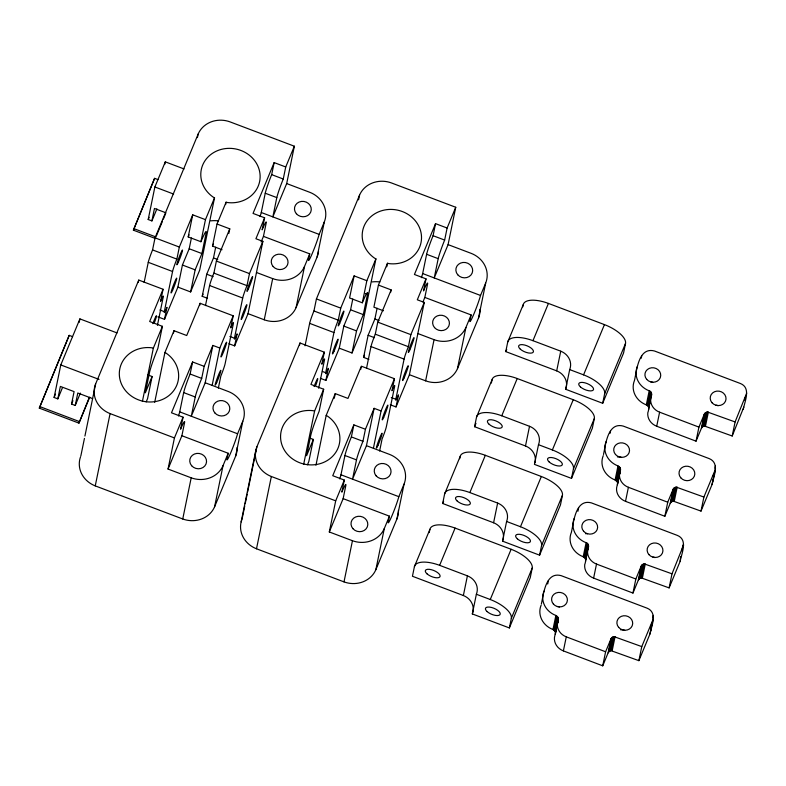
<?xml version="1.0" encoding="UTF-8"?>
<svg xmlns="http://www.w3.org/2000/svg" width="786" height="786" viewBox="0 0 786 786"><rect width="100%" height="100%" fill="white"/><g stroke="black" fill="none" stroke-linecap="round" stroke-linejoin="round"><path stroke-width="1.18" d="M89.742 397.156L78.954 423.133L39.3 408.13L69.197 335.357L72.587 336.644M62.477 387.636L57.81 398.875L54.106 397.47L60.787 364.94L79.917 318.89L117.075 332.95M69.197 335.357L39.3 408.13M57.81 398.875L60.365 386.417L74.09 391.615L71.536 404.063L75.24 405.468L80.368 393.108M79.199 322.378L79.917 318.89M75.24 405.468L77.794 393.01L92.62 398.63M78.954 423.133L89.132 397.804M80.791 456.194L84.446 438.421M84.927 436.043L95.637 383.902L138.758 280.081L163.066 289.268L160.59 301.323A9.923 0.707 -69.3 0 1 163.242 296.961L157.426 325.316M155.618 238.58L133.394 230.17L154.587 178.334L157.927 179.591M154.587 178.334L133.394 230.17M156.895 208.899L151.904 220.915L148.2 219.51L154.871 186.98L165.306 161.857L184.052 168.951M212.141 385.395L219.815 348.041L212.868 345.418L205.205 382.762L228.353 391.526A25.044 22.804 11.6 0 1 242.805 421.208L235.623 456.155L214.588 506.813A25.044 22.804 11.6 0 1 182.745 518.986L95.244 485.886L110.089 413.593A25.044 22.804 11.6 0 1 95.637 383.902M138.316 282.272L138.758 280.081M151.904 220.915L154.459 208.457L165.895 212.79M164.834 164.186L165.306 161.857M144.143 282.39L148.259 262.308A9.923 0.707 -69.3 0 1 152.563 249.919L155.039 237.863L198.16 134.042A25.044 22.804 11.6 0 1 230.003 121.869L294.357 146.216L286.684 183.56L272.85 216.887L276.81 197.6A15.573 1.12 -69.3 0 1 283.255 179.021L285.731 166.976L294.357 146.216M142.394 401.489L153.339 348.159L162.407 326.328L149.674 321.503L163.066 289.268M197.433 137.599L198.16 134.042M159.902 309.989L164.323 311.659L172.566 271.504A9.923 0.707 -69.3 0 1 176.87 259.115L179.336 247.059L192.727 214.824L205.46 219.648L200.931 241.734L188.198 236.92L192.727 214.824M147.856 374.922L152.101 376.523L147.571 398.62L146.206 401.892M162.407 326.328L157.868 348.414A19.306 1.385 -69.3 0 0 149.507 372.515L145.341 392.813L152.101 376.523M157.868 316.846L164.5 319.352L166.976 307.306A9.923 0.707 -69.3 0 1 164.323 311.659M164.5 319.352L177.891 287.116L182.421 265.029L189.19 248.749L191.401 238.001M154.695 402.304L164.913 352.531L173.981 330.7L186.714 335.524L200.106 303.288L233.206 315.805L230.73 327.85A9.923 0.707 -69.3 0 1 233.383 323.498L225.14 363.663A9.923 0.707 -69.3 0 1 220.837 376.052L218.361 388.097M173.5 333.028L173.981 330.7M177.891 287.116L190.625 291.94L195.154 269.844L201.923 253.564L206.089 233.255A19.306 1.385 -69.3 0 0 200.931 241.734M222.045 249.722L212.505 246.106L217.034 224.02L226.103 202.189L227.576 202.552A29.78 27.117 11.6 0 0 259.203 169.776A29.78 27.117 11.6 0 0 213.694 152.553A29.78 27.117 11.6 0 0 213.193 197.119L214.529 197.817L199.693 270.109L190.625 291.94M199.654 305.479L200.106 303.288M207.504 298.316L202.199 296.312L206.728 274.226L213.497 257.936L215.698 247.187M178.471 415.981A15.563 1.12 -69.3 0 0 179.719 411.874L183.669 392.597A15.022 1.081 -69.3 0 1 190.124 374.018L192.599 361.973L204.173 366.345L201.697 378.4A15.022 1.081 -69.3 0 0 195.242 396.979L191.293 416.256L205.205 382.762M183.059 417.179L180.584 429.225A15.573 1.12 -69.3 0 1 184.563 422.691L181.89 435.739L228.186 453.257L223.037 465.646A25.044 22.804 11.6 0 1 191.195 477.819L168.047 469.055L174.433 437.93L183.059 417.179L171.486 412.797L192.599 361.973M225.621 204.566L226.103 202.189M205.48 305.597L209.597 285.515A9.923 0.707 -69.3 0 1 213.9 273.125L216.376 261.07L229.767 228.834L217.034 224.02M228.814 233.491L229.767 228.834M182.745 518.986L191.195 477.819M229.895 336.467L234.454 338.196L242.697 298.032A9.923 0.707 -69.3 0 1 247.001 285.642L249.476 273.597L262.868 241.361L255.922 238.738L264.617 217.801L253.043 213.419L274.157 162.594L285.731 166.976M260.028 216.602A15.563 1.12 -69.3 0 0 261.276 212.505L265.236 193.228A15.573 1.12 -69.3 0 1 271.681 174.639L274.157 162.594M228.932 343.728L234.641 345.889L237.107 333.844A9.923 0.707 -69.3 0 1 234.454 338.196M264.617 217.801L262.141 229.846A15.022 1.081 -69.3 0 1 266.13 223.312L263.448 236.37L261.129 241.95M234.641 345.889L248.032 313.653L262.868 241.361M214.588 506.813L223.037 465.646M228.186 453.257L226.899 459.486A15.563 1.12 -69.3 0 0 231.212 451.645A15.563 1.12 -69.3 0 0 237.578 433.774L242.805 421.208M248.032 313.653L264.234 319.784L272.683 278.617A25.044 22.804 11.6 0 0 304.526 266.444L309.743 253.878L263.448 236.37M241.145 521.904L255.981 449.612M244.731 506.066L242.049 519.104A25.044 22.804 11.6 0 0 256.501 548.785L344.003 581.886A25.044 22.804 11.6 0 0 375.846 569.712L396.881 519.065L404.053 484.117A25.044 22.804 11.6 0 0 389.601 454.426L366.453 445.672L374.126 408.317L381.072 410.95L373.399 448.295M245.212 503.688L247.158 494.207M247.649 491.84L256.894 446.802L300.016 342.981L324.323 352.177L321.847 364.232A9.923 0.707 -69.3 0 1 324.5 359.87L318.684 388.225M264.234 319.784A25.044 22.804 11.6 0 0 296.076 307.611L304.526 266.444M309.743 253.878L308.466 260.107A15.563 1.12 -69.3 0 0 312.769 252.267A15.563 1.12 -69.3 0 0 319.145 234.395L324.284 222.016A25.044 22.804 11.6 0 0 309.831 192.324L286.684 183.56M256.501 548.785L271.347 476.493A25.044 22.804 11.6 0 1 256.894 446.802M296.076 307.611L317.112 256.953L324.284 222.016M299.564 345.172L300.016 342.981M305.037 345.801L309.645 323.36A9.923 0.707 -69.3 0 1 313.948 310.971L316.424 298.926L359.556 195.105A25.044 22.804 11.6 0 1 391.389 182.922L455.742 207.268L448.079 244.623L434.236 277.939L438.195 258.663A15.573 1.12 -69.3 0 1 444.65 240.074L447.116 228.028L455.742 207.268M303.651 464.388L314.596 411.058L323.665 389.227L310.932 384.413L324.323 352.177M358.573 199.841L359.556 195.105M322.398 371.464L325.709 372.721L333.952 332.557A9.923 0.707 -69.3 0 1 338.255 320.167L340.731 308.122L354.122 275.886L366.846 280.7L362.317 302.787L349.583 297.973L354.122 275.886M310.175 438.234L313.359 439.433L308.819 461.52L307.464 464.801M323.665 389.227L319.126 411.324A19.306 1.385 -69.3 0 0 310.765 435.415L306.589 455.723L313.359 439.433M320.364 378.321L325.885 380.414L328.361 368.359A9.923 0.707 -69.3 0 1 325.709 372.721M325.885 380.414L339.277 348.178L343.816 326.082L350.576 309.802L352.786 299.053M315.952 465.214L326.17 415.44L335.239 393.609L347.972 398.423L361.354 366.188L394.454 378.714L391.988 390.76A9.923 0.707 -69.3 0 1 394.641 386.407L386.398 426.572A9.923 0.707 -69.3 0 1 382.094 438.961L379.618 451.007M334.286 398.256L335.239 393.609M339.277 348.178L352.01 352.993L356.539 330.906L363.309 314.616L367.475 294.318L365.352 293.512M383.44 310.775L373.89 307.169L378.42 285.082L387.488 263.251L388.962 263.615A29.78 27.117 11.6 0 0 420.589 230.829A29.78 27.117 11.6 0 0 375.079 213.615A29.78 27.117 11.6 0 0 374.588 258.172L375.914 258.869L361.079 331.161L352.01 352.993M360.686 369.479L361.138 367.288M368.889 359.379L363.584 357.375L368.113 335.278L374.883 318.998L377.093 308.25M339.729 478.88A15.563 1.12 -69.3 0 0 340.967 474.783L344.926 455.507A15.022 1.081 -69.3 0 1 351.381 436.928L353.857 424.872L365.431 429.254L362.955 441.3A15.022 1.081 -69.3 0 0 356.5 459.889L352.541 479.165L366.453 445.672M344.317 480.079L341.841 492.134A15.573 1.12 -69.3 0 1 345.82 485.591L343.138 498.648L389.434 516.166L384.295 528.546A25.044 22.804 11.6 0 1 352.452 540.719L329.305 531.965L335.691 500.839L344.317 480.079L332.743 475.707L353.857 424.872M386.761 266.798L387.488 263.251M366.62 367.828L370.992 346.567A9.923 0.707 -69.3 0 1 375.286 334.178L377.761 322.132L391.153 289.896L378.42 285.082M390.671 292.215L391.153 289.896M344.003 581.886L352.452 540.719M391.281 397.529L395.839 399.249L404.092 359.094A9.923 0.707 -69.3 0 1 408.386 346.705L410.862 334.649L424.253 302.413L417.307 299.79L426.002 278.853L414.428 274.481L435.542 223.646L447.116 228.028M421.424 277.655A15.563 1.12 -69.3 0 0 422.662 273.557L426.621 254.281A15.573 1.12 -69.3 0 1 433.076 235.702L435.542 223.646M390.318 404.79L396.026 406.942L398.502 394.896A9.923 0.707 -69.3 0 1 395.839 399.249M426.002 278.853L423.536 290.908A15.022 1.081 -69.3 0 1 427.515 284.375L424.833 297.422L422.976 301.893M396.026 406.942L409.418 374.706L424.253 302.413M375.846 569.712L384.295 528.546M389.434 516.166L388.156 522.385A15.563 1.12 -69.3 0 0 392.469 514.555A15.563 1.12 -69.3 0 0 398.836 496.673L404.053 484.117M409.418 374.706L425.619 380.837L434.069 339.67A25.044 22.804 11.6 0 0 465.911 327.497L471.128 314.94L424.833 297.422M414.419 566.618L412.444 576.266L463.367 595.523A15.524 14.138 11.6 0 1 472.327 613.935L509.367 627.945L530.236 577.71L532.21 568.072A25.044 10.189 22.6 0 0 511.126 549.267L455.104 528.084A25.044 10.189 22.6 0 0 429.903 529.361L414.419 566.618A25.044 10.189 22.6 0 1 439.629 565.34L467.405 575.843A15.524 14.138 11.6 0 1 476.365 594.255L472.327 613.935M425.619 380.837A25.044 22.804 11.6 0 0 457.462 368.663L465.911 327.497M471.128 314.94L469.851 321.16A15.563 1.12 -69.3 0 0 474.164 313.329A15.563 1.12 -69.3 0 0 480.531 295.448L485.679 283.068A25.044 22.804 11.6 0 0 471.227 253.377L448.079 244.623M429.235 532.574L429.903 529.361M457.462 368.663L478.507 318.006L485.679 283.068M493.598 522.759L442.675 503.492L444.65 493.854L460.124 456.597A25.044 10.189 22.6 0 1 485.335 455.31L541.348 476.503A25.044 10.189 22.6 0 1 562.442 495.298L560.457 504.936L539.589 555.171L502.559 541.161A15.524 14.138 11.6 0 0 493.598 522.759L497.636 503.079L469.861 492.567A25.044 10.189 22.6 0 0 444.65 493.854M459.692 458.739L460.124 456.597M535.011 462.64A15.524 14.138 11.6 0 0 525.49 445.976L474.567 426.71L476.542 417.071L492.026 379.815A25.044 10.189 22.6 0 1 517.227 378.528L573.249 399.72A25.044 10.189 22.6 0 1 594.334 418.516L592.359 428.154L571.491 478.389L534.451 464.379L538.489 444.699A15.524 14.138 11.6 0 0 529.528 426.297L501.753 415.784A25.044 10.189 22.6 0 0 476.542 417.071M491.368 383.028L492.026 379.815M556.694 370.864L505.762 351.607L507.746 341.959L523.221 304.703A25.044 10.189 22.6 0 1 548.432 303.425L604.444 324.608A25.044 10.189 22.6 0 1 625.528 343.413L623.553 353.052L602.685 403.287L565.655 389.276A15.524 14.138 11.6 0 0 556.694 370.864L560.732 351.185L532.957 340.682A25.044 10.189 22.6 0 0 507.746 341.959M463.367 595.523L467.405 575.843M522.778 306.845L523.221 304.703M502.559 541.161L506.597 521.482A15.524 14.138 11.6 0 0 497.636 503.079M525.49 445.976L529.528 426.297M509.367 627.945L511.342 618.307L532.21 568.072M565.655 389.276L569.693 369.597A15.524 14.138 11.6 0 0 560.732 351.185M539.589 555.171L541.574 545.533L562.442 495.298M541.377 604.002C543.598 593.902 545.602 571.373 561.155 575.657L647.035 608.148C657.951 612.549 651.535 625.941 649.924 634.076L638.88 660.662L611.154 650.69L609.288 651.398L608.099 652.891L602.724 665.821L563.385 650.896A13.893 12.655 11.6 0 1 554.474 637.466L558.414 619.299L558.08 617.432L555.869 615.458A20.348 18.53 11.6 0 1 544.02 591.121M547.695 584.037L548.422 580.53M571.491 478.389L573.466 468.751L594.334 418.516M680.155 561.312C681.629 553.324 688.251 539.707 677.257 535.374L591.386 502.883C575.342 498.599 573.77 522.179 571.363 532.407A20.348 18.53 11.6 0 0 583.212 556.753C586.778 557.962 585.629 562.078 584.705 564.702A13.893 12.655 11.6 0 0 593.617 578.123L632.956 593.057L638.32 580.117L639.519 578.634L641.386 577.916L669.112 587.889L680.155 561.312L680.627 556.655M555.535 633.359L555.191 631.492L552.98 629.517L555.869 615.458M577.926 511.273L578.643 507.756M553.894 629.999L556.783 615.939M554.651 630.667L557.539 616.607M555.191 631.492L558.08 617.432M555.496 632.406L558.384 618.346M555.299 634.273L558.414 619.299M602.685 403.287L604.66 393.648L625.528 343.413M603.501 454.446C605.721 444.355 607.725 421.817 623.278 426.1L709.159 458.592C720.074 462.993 713.659 476.395 712.047 484.53L701.004 511.106L673.278 501.134L671.411 501.851L670.222 503.335L664.848 516.274L625.518 501.34A13.893 12.655 11.6 0 1 616.597 487.919L620.537 469.743L620.203 467.886L617.993 465.911A20.348 18.53 11.6 0 1 606.144 441.565M563.385 650.896L566.274 636.837A13.893 12.655 11.6 0 1 557.362 623.416L558.178 620.213M583.212 556.753L586.101 542.694A20.348 18.53 11.6 0 1 574.252 518.347M584.126 557.225L587.014 543.165L586.101 542.694M610.064 433.312L610.545 430.974M584.882 557.893L587.761 543.843L587.014 543.165M585.423 558.718L588.311 544.659L587.761 543.843M585.727 559.632L588.311 544.659M585.521 561.499L588.606 545.582M593.617 578.123L596.505 564.063A13.893 12.655 11.6 0 1 587.594 550.642L588.645 546.525M743.251 409.418C744.725 401.44 751.347 387.812 740.353 383.489L654.483 350.998C638.438 346.714 636.857 370.294 634.459 380.512A20.348 18.53 11.6 0 0 646.308 404.859C649.875 406.077 648.715 410.194 647.802 412.807A13.893 12.655 11.6 0 0 656.713 426.238L696.042 441.162L701.417 428.232L702.615 426.739L704.472 426.032L732.208 436.004L743.811 407.128M617.658 483.803L617.324 481.936L615.104 479.971L617.993 465.911M616.018 480.442L618.906 466.383M641.258 358.21L641.74 355.871M616.774 481.12L619.663 467.061M617.324 481.936L620.203 467.886M617.619 482.859L620.508 468.8M617.423 484.716L620.537 469.743M625.518 501.34L628.397 487.291A13.893 12.655 11.6 0 1 619.486 473.86L620.301 470.657M646.308 404.859L649.197 390.799A20.348 18.53 11.6 0 1 637.338 366.463M647.222 405.34L650.101 391.281L649.197 390.799M647.969 406.008L650.857 391.949L650.101 391.281M648.519 406.834L651.407 392.774L650.857 391.949M648.823 407.747L651.407 392.774M648.617 409.614L651.702 393.688M602.724 665.821L605.603 651.771L610.977 638.831L612.176 637.348L614.043 636.631L641.769 646.603L638.88 660.662M608.099 652.891L610.977 638.831M608.58 652.066L611.469 638.016M609.288 651.398L612.176 637.348M610.162 650.926L613.051 636.876M656.713 426.238L659.601 412.178A13.893 12.655 11.6 0 1 650.69 398.757L651.741 394.641M611.154 650.69L614.043 636.631M612.186 650.69L615.074 636.631M632.956 593.057L635.835 578.997L641.209 566.058L642.398 564.574L644.265 563.857L672.001 573.829L669.112 587.889M638.32 580.117L641.209 566.058M638.812 579.302L641.7 565.242M639.519 578.634L642.398 564.574M640.394 578.162L643.282 564.102M641.386 577.916L644.265 563.857M642.417 577.926L645.296 563.867M664.848 516.274L667.736 502.215L673.101 489.275L674.3 487.792L676.166 487.084L703.892 497.057L701.004 511.106M670.222 503.335L673.101 489.275M670.704 502.519L673.592 488.46M671.411 501.851L674.3 487.792M672.285 501.38L675.174 487.32M673.278 501.134L676.166 487.084M674.309 501.144L677.198 487.084M651.358 624.742L650.494 631.797M652.802 617.717L653.274 615.369M649.924 634.076L653.372 617.737M696.042 441.162L698.931 427.112L704.305 414.173L705.494 412.689L707.361 411.972L735.097 421.944L732.208 436.004M701.417 428.232L704.305 414.173M701.908 427.407L704.787 413.357M702.615 426.739L705.494 412.689M703.49 426.267L706.378 412.218M704.472 426.032L707.361 411.972M705.504 426.032L708.392 411.972M681.826 550.799L683.024 544.944M713.236 476.365L713.717 474.017M714.926 468.161L715.407 465.823M712.047 484.53L715.496 468.181M744.676 400.084L745.157 397.745M683.604 544.963L672.001 573.829M746.7 393.079L735.097 421.944M54.106 397.47L55.501 394.1M71.536 404.063L72.931 400.693M148.2 219.51L149.104 217.329M156.404 235.859L162.437 221.347M163.36 219.107L165.679 213.527M205.46 219.648L214.529 197.817M202.199 296.312L203.102 294.131M204.173 366.345L212.868 345.418M168.047 469.055L181.89 435.739M219.815 348.041L233.206 315.805M366.846 280.7L375.914 258.869M363.584 357.375L364.488 355.184M365.431 429.254L374.126 408.317M329.305 531.965L343.138 498.648M381.072 410.95L394.454 378.714M442.675 503.492L443.609 501.232M474.567 426.71L475.972 423.32M505.762 351.607L506.705 349.348M439.629 565.34L455.104 528.084M469.861 492.567L485.335 455.31M501.753 415.784L517.227 378.528M532.957 340.682L548.432 303.425M511.342 618.307A25.044 10.189 22.6 0 0 490.258 599.512L511.126 549.267M541.574 545.533A25.044 10.189 22.6 0 0 520.479 526.738L541.348 476.503M573.466 468.751A25.044 10.189 22.6 0 0 552.381 449.956L573.249 399.72M604.66 393.648A25.044 10.189 22.6 0 0 583.576 374.853L604.444 324.608M641.769 646.603L652.812 620.016M703.892 497.057L714.936 470.47M153.339 348.159L151.865 347.795A29.78 27.117 11.6 0 0 120.238 380.571A29.78 27.117 11.6 0 0 165.748 397.785A29.78 27.117 11.6 0 0 166.249 353.228L164.913 352.531M314.596 411.058L313.123 410.695A29.78 27.117 11.6 0 0 281.496 443.481A29.78 27.117 11.6 0 0 327.005 460.694A29.78 27.117 11.6 0 0 327.497 416.138L326.17 415.44M271.681 174.639L283.255 179.021M433.076 235.702L444.65 240.074M265.236 193.228L276.81 197.6M426.621 254.281L438.195 258.663M261.276 212.505L319.145 234.395M422.662 273.557L480.531 295.457M154.871 186.98L173.618 194.063M569.693 369.597L583.576 374.853M256.482 272.487L272.683 278.617M417.867 333.539L434.069 339.67M189.19 248.749L201.923 253.564M213.497 257.936L217.742 259.547M350.576 309.802L363.309 314.616M374.883 318.998L379.127 320.6M133.718 228.569L155.942 236.969M155.039 237.863L179.336 247.059M216.376 261.07L249.476 273.597M316.424 298.926L340.731 308.122M377.761 322.132L410.862 334.649M152.563 249.919L176.87 259.115M213.9 273.125L247.001 285.642M313.948 310.971L338.255 320.167M375.286 334.178L408.386 346.705M182.421 265.029L195.154 269.844M206.728 274.226L213.094 276.633M343.816 326.082L356.539 330.906M368.113 335.278L374.48 337.685M148.259 262.308L172.566 271.504M209.597 285.515L242.697 298.032M309.645 323.36L333.952 332.557M370.992 346.567L404.092 359.094M538.489 444.699L552.381 449.956M190.124 374.018L201.697 378.4M351.381 436.928L362.955 441.3M183.669 392.597L195.242 396.979M344.926 455.507L356.5 459.889M506.597 521.482L520.479 526.738M60.787 364.94L99.065 379.422M179.719 411.874L237.588 433.774M340.967 474.783L398.836 496.673M110.089 413.593L174.433 437.93M271.347 476.493L335.691 500.839M39.634 406.529L79.278 421.532M476.365 594.255L490.258 599.512M659.601 412.178L698.931 427.112M628.397 487.291L667.736 502.215M596.505 564.063L635.835 578.997M566.274 636.837L605.603 651.771M712.519 479.873L712.617 482.24M552.98 629.517A20.348 18.53 11.6 0 1 541.132 605.171M620.616 629.841A7.939 7.231 11.6 0 1 624.693 630.343M557.382 606.497A7.939 7.231 11.6 0 1 559.396 606.998M652.911 557.077A7.939 7.231 11.6 0 1 654.925 557.579M585.55 533.723A7.939 7.231 11.6 0 1 587.614 533.723M615.104 479.971A20.348 18.53 11.6 0 1 603.255 455.625M617.442 456.941A7.939 7.231 11.6 0 1 621.52 457.442M95.244 485.886A25.044 22.804 11.6 0 1 80.447 457.118M237.126 447.489A25.044 22.804 11.6 0 1 235.623 456.155M152.848 323.655A7.939 0.57 -69.3 0 1 156.404 315.677A7.939 0.57 -69.3 0 1 154.478 322.515M398.384 510.389A25.044 22.804 11.6 0 1 396.881 519.065M314.095 386.555A7.939 0.57 -69.3 0 1 317.662 378.587A7.939 0.57 -69.3 0 1 315.736 385.425M210.776 220.856A29.78 27.117 11.6 0 1 218.518 220.886M318.526 251.235A25.044 22.804 11.6 0 1 317.112 256.953M212.505 246.106A19.306 1.385 -69.3 0 1 213.37 244.053M188.198 236.92A19.306 1.385 -69.3 0 1 189.062 234.857M716.007 405.193A7.939 7.231 11.6 0 1 718.021 405.684M650.71 381.839A7.939 7.231 11.6 0 1 652.714 382.34M372.161 281.919A29.78 27.117 11.6 0 1 379.903 281.938M480 309.34A25.044 22.804 11.6 0 1 478.507 318.006M362.317 302.787A19.306 1.385 -69.3 0 1 367.475 294.318M618.68 627.385A7.939 7.231 11.6 0 0 632.199 625.784A7.939 7.231 11.6 0 0 623.504 615.782A7.939 7.231 11.6 0 0 618.68 627.385M553.383 604.041A7.939 7.231 11.6 0 0 566.903 602.44A7.939 7.231 11.6 0 0 558.207 592.438A7.939 7.231 11.6 0 0 553.383 604.041M648.912 554.611A7.939 7.231 11.6 0 0 662.431 553.02A7.939 7.231 11.6 0 0 653.726 543.018A7.939 7.231 11.6 0 0 648.912 554.611M583.615 531.267A7.939 7.231 11.6 0 0 597.134 529.666A7.939 7.231 11.6 0 0 588.429 519.664A7.939 7.231 11.6 0 0 583.615 531.267M680.804 477.829A7.939 7.231 11.6 0 0 694.323 476.237A7.939 7.231 11.6 0 0 685.628 466.236A7.939 7.231 11.6 0 0 680.804 477.829M615.507 454.485A7.939 7.231 11.6 0 0 629.026 452.883A7.939 7.231 11.6 0 0 620.331 442.882A7.939 7.231 11.6 0 0 615.507 454.485M191.656 465.744A8.44 7.683 11.6 0 0 206.02 464.045A8.44 7.683 11.6 0 0 196.775 453.424A8.44 7.683 11.6 0 0 191.656 465.744M214.892 412.945A8.44 7.683 11.6 0 0 229.266 411.245A8.44 7.683 11.6 0 0 220.021 400.614A8.44 7.683 11.6 0 0 214.892 412.945M222.438 354.457A7.939 0.57 -69.3 0 0 226.653 342.313A7.939 0.57 -69.3 0 0 222.3 352.079A7.939 0.57 -69.3 0 0 222.438 354.457M216.671 382.566A7.939 0.57 -69.3 0 0 220.886 370.432A7.939 0.57 -69.3 0 0 216.523 380.198A7.939 0.57 -69.3 0 0 216.671 382.566M580.441 386.928A7.939 3.232 22.6 0 0 593.135 390.18A7.939 3.232 22.6 0 0 584.863 382.811A7.939 3.232 22.6 0 0 580.441 386.928M520.322 349.171A7.939 3.232 22.6 0 0 533.016 352.423A7.939 3.232 22.6 0 0 524.753 345.054A7.939 3.232 22.6 0 0 520.322 349.171M352.914 528.654A8.44 7.683 11.6 0 0 367.278 526.954A8.44 7.683 11.6 0 0 358.033 516.323A8.44 7.683 11.6 0 0 352.914 528.654M376.15 475.854A8.44 7.683 11.6 0 0 390.514 474.155A8.44 7.683 11.6 0 0 381.269 463.524A8.44 7.683 11.6 0 0 376.15 475.854M383.696 417.366A7.939 0.57 -69.3 0 0 387.911 405.222A7.939 0.57 -69.3 0 0 383.558 414.988A7.939 0.57 -69.3 0 0 383.696 417.366M377.928 445.475A7.939 0.57 -69.3 0 0 382.143 433.332A7.939 0.57 -69.3 0 0 377.781 443.098A7.939 0.57 -69.3 0 0 377.928 445.475M296.381 213.743A8.44 7.683 11.6 0 0 310.745 212.043A8.44 7.683 11.6 0 0 301.5 201.412A8.44 7.683 11.6 0 0 296.381 213.743M273.145 266.542A8.44 7.683 11.6 0 0 287.509 264.853A8.44 7.683 11.6 0 0 278.264 254.222A8.44 7.683 11.6 0 0 273.145 266.542M178.314 262.269A7.939 0.57 -69.3 0 0 182.529 250.125A7.939 0.57 -69.3 0 0 178.176 259.891A7.939 0.57 -69.3 0 0 178.314 262.269M172.547 290.378A7.939 0.57 -69.3 0 0 176.762 278.244A7.939 0.57 -69.3 0 0 172.399 288.01A7.939 0.57 -69.3 0 0 172.547 290.378M248.455 288.796A7.939 0.57 -69.3 0 0 252.67 276.662A7.939 0.57 -69.3 0 0 248.307 286.428A7.939 0.57 -69.3 0 0 248.455 288.796M242.687 316.915A7.939 0.57 -69.3 0 0 246.902 304.772A7.939 0.57 -69.3 0 0 242.54 314.538A7.939 0.57 -69.3 0 0 242.687 316.915M517.345 538.823A7.939 3.232 22.6 0 0 530.039 542.065A7.939 3.232 22.6 0 0 521.776 534.706A7.939 3.232 22.6 0 0 517.345 538.823M457.236 501.065A7.939 3.232 22.6 0 0 469.92 504.307A7.939 3.232 22.6 0 0 461.657 496.939A7.939 3.232 22.6 0 0 457.236 501.065M712.008 402.727A7.939 7.231 11.6 0 0 725.527 401.125A7.939 7.231 11.6 0 0 716.822 391.123A7.939 7.231 11.6 0 0 712.008 402.727M646.711 379.383A7.939 7.231 11.6 0 0 660.23 377.781A7.939 7.231 11.6 0 0 651.525 367.779A7.939 7.231 11.6 0 0 646.711 379.383M487.124 611.587A7.939 3.232 22.6 0 0 499.808 614.839A7.939 3.232 22.6 0 0 491.545 607.47A7.939 3.232 22.6 0 0 487.124 611.587M427.004 573.829A7.939 3.232 22.6 0 0 439.688 577.081A7.939 3.232 22.6 0 0 431.426 569.712A7.939 3.232 22.6 0 0 427.004 573.829M457.766 274.795A8.44 7.683 11.6 0 0 472.14 273.106A8.44 7.683 11.6 0 0 462.895 262.475A8.44 7.683 11.6 0 0 457.766 274.795M434.53 327.605A8.44 7.683 11.6 0 0 448.894 325.905A8.44 7.683 11.6 0 0 439.649 315.274A8.44 7.683 11.6 0 0 434.53 327.605M339.709 323.321A7.939 0.57 -69.3 0 0 343.924 311.187A7.939 0.57 -69.3 0 0 339.562 320.953A7.939 0.57 -69.3 0 0 339.709 323.321M333.932 351.44A7.939 0.57 -69.3 0 0 338.147 339.297A7.939 0.57 -69.3 0 0 333.795 349.063A7.939 0.57 -69.3 0 0 333.932 351.44M409.84 349.858A7.939 0.57 -69.3 0 0 414.055 337.715A7.939 0.57 -69.3 0 0 409.693 347.481A7.939 0.57 -69.3 0 0 409.84 349.858M404.073 377.968A7.939 0.57 -69.3 0 0 408.288 365.834A7.939 0.57 -69.3 0 0 403.925 375.6A7.939 0.57 -69.3 0 0 404.073 377.968M549.247 462.04A7.939 3.232 22.6 0 0 561.931 465.283A7.939 3.232 22.6 0 0 553.668 457.924A7.939 3.232 22.6 0 0 549.247 462.04M489.128 424.283A7.939 3.232 22.6 0 0 501.812 427.525A7.939 3.232 22.6 0 0 493.549 420.156A7.939 3.232 22.6 0 0 489.128 424.283"/></g></svg>
